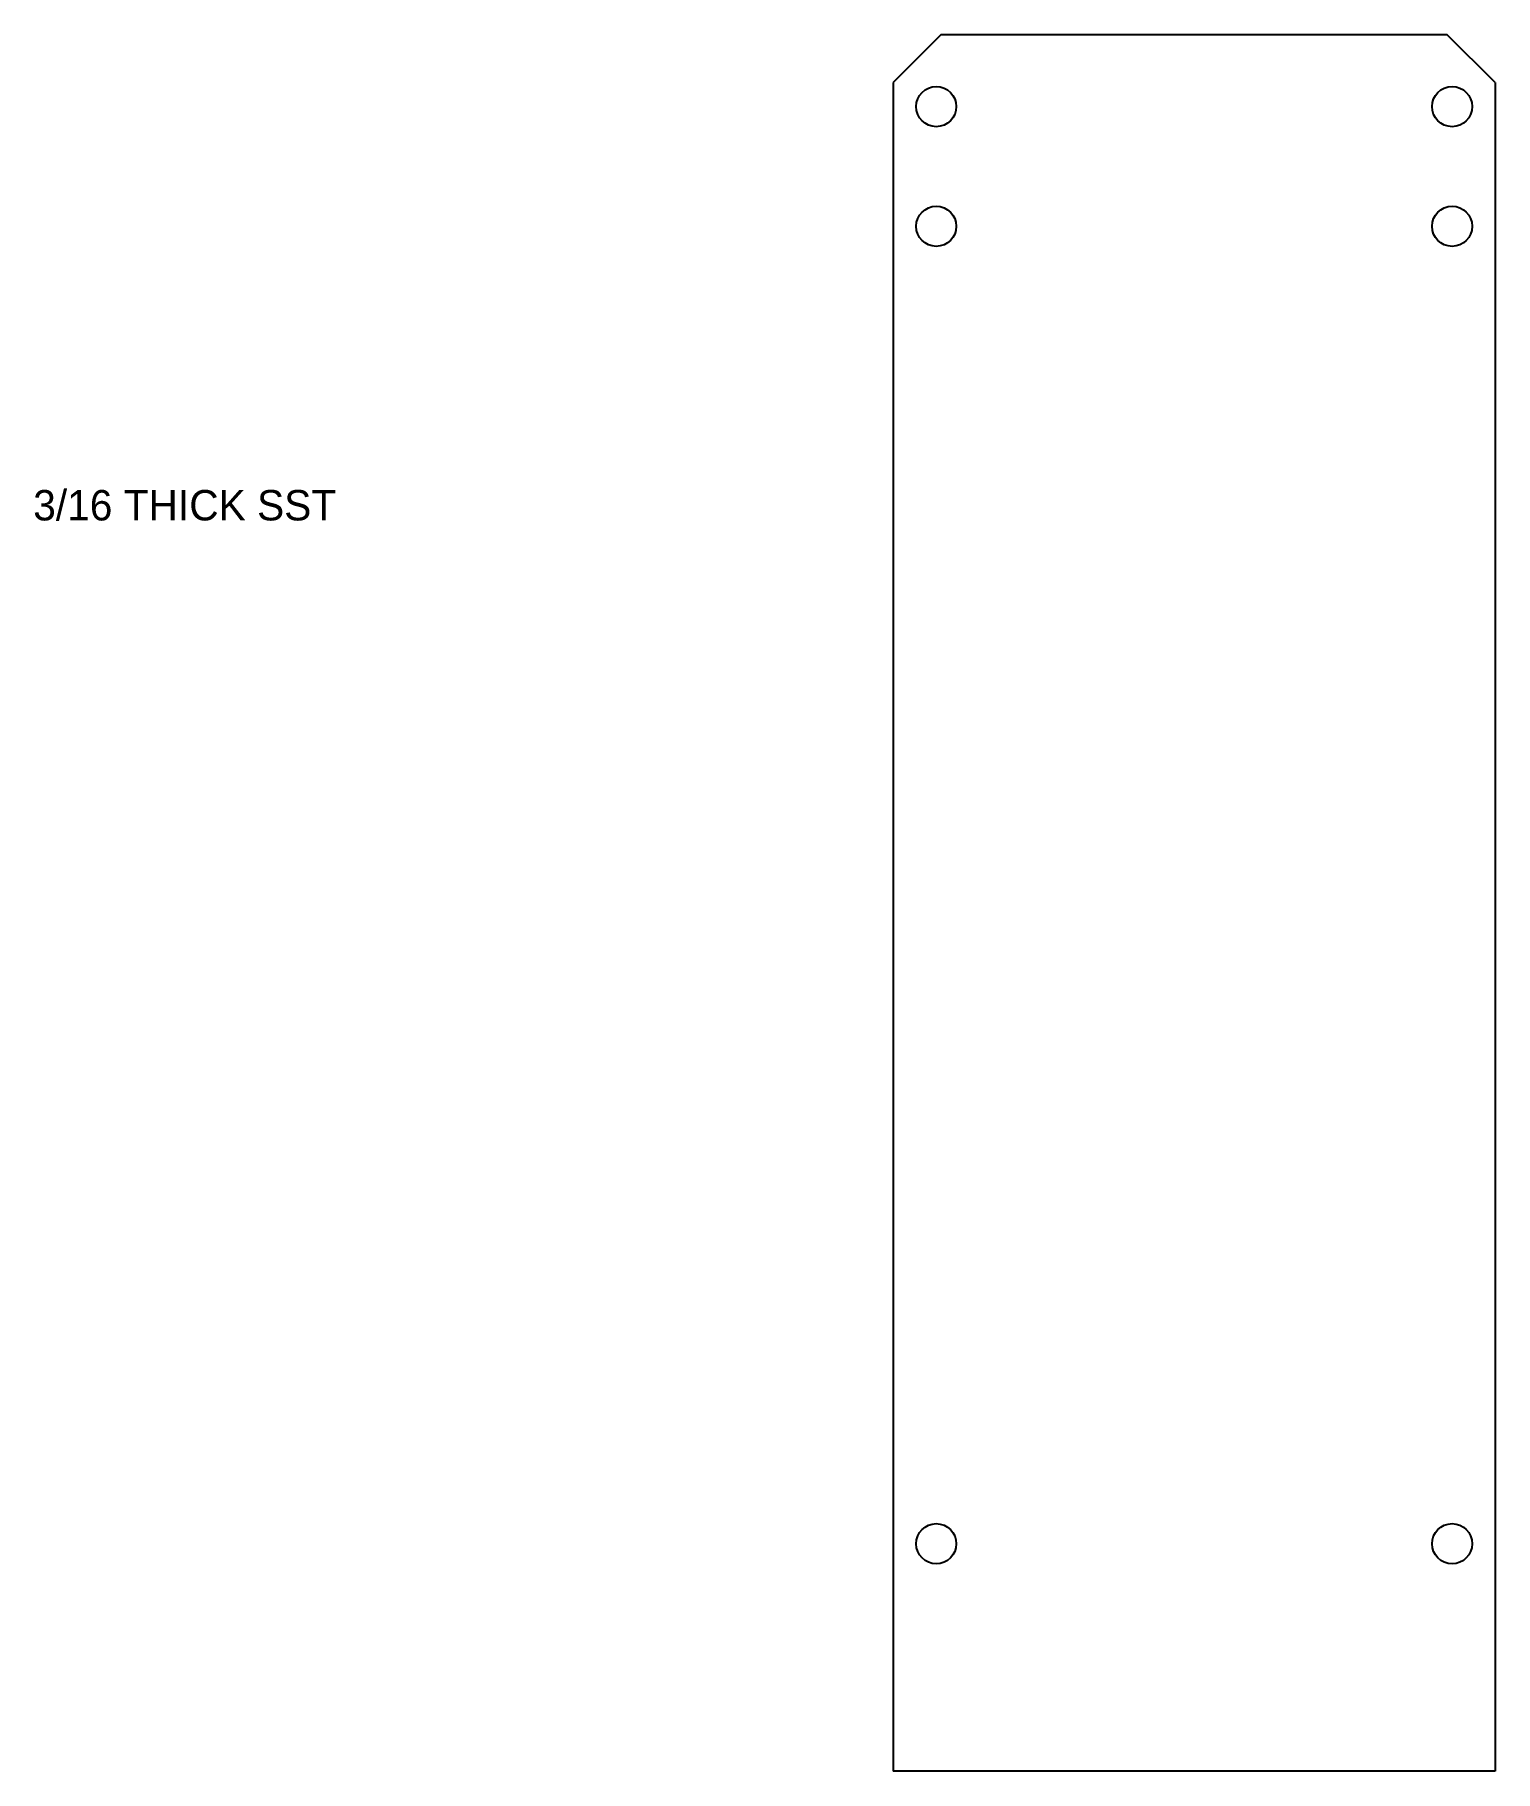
# Model space of a CAD drawing. Extents: x -20.9 to 3.1, y 0 to 28.5.
import ezdxf

# ---------------------------------------------------------------- set-up
doc = ezdxf.new("R2010")
doc.units = 0
doc.layers.get('0').update_dxf_attribs({"linetype": 'CONTINUOUS'})

msp = doc.modelspace()

# ---------------------------------------------------------------- linework, layer by layer
at = {"color": 7, "linetype": 'CONTINUOUS'}
for p, q in [((-6.031, 28.543), (-6.818, 27.756)), ((2.29, 28.543), (-6.031, 28.543)), ((3.078, 27.756), (2.29, 28.543)), ((-6.818, 27.756), (-6.818, 0)), ((3.078, 27.756), (3.078, 0)), ((3.078, 0), (-6.818, 0))]:
    msp.add_line(p, q, dxfattribs=at)
for centre in [(-6.109, 27.362), (2.369, 27.362), (-6.109, 25.394), (2.369, 25.394), (-6.109, 3.74), (2.369, 3.74)]:
    msp.add_circle(centre, 0.33, dxfattribs=at)

# ---------------------------------------------------------------- texts
msp.add_text('3/16 THICK SST', height=0.5).set_placement((-20.949, 20.56))

doc.saveas('drawing.dxf')
